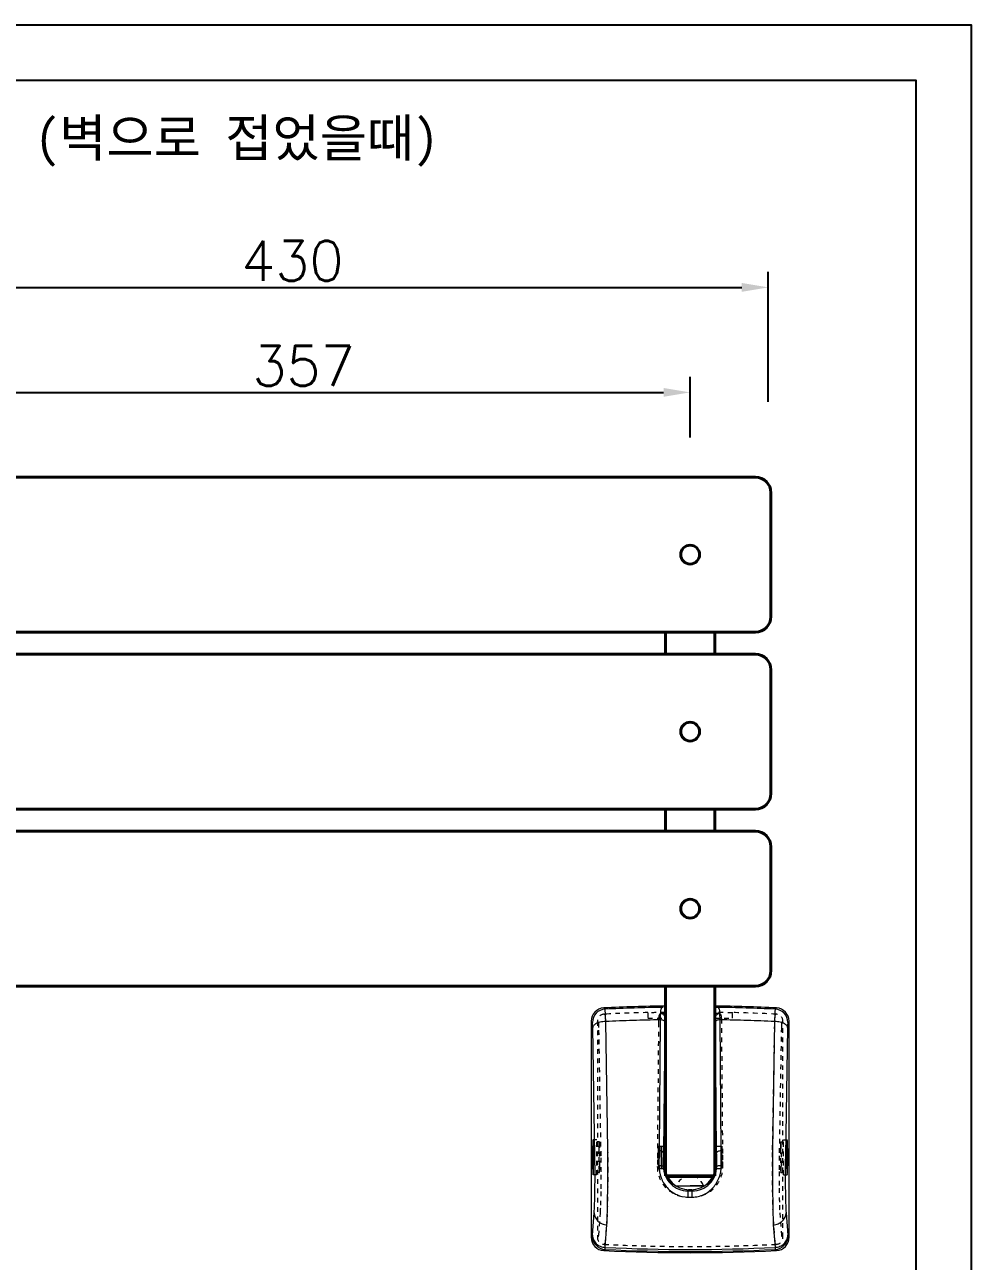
# Model space of a CAD drawing. Header units: millimetres. Extents: x 8950 to 10299, y -896 to 200.
# Drawn here: x 9292 to 9719, y -527 to 32 of the extents above; entities that cross this region are included whole.
import ezdxf

# ---------------------------------------------------------------- set-up
doc = ezdxf.new("R2010")
doc.units = ezdxf.units.MM
doc.header["$LTSCALE"] = 0.7
doc.linetypes.add('DASHED', pattern=[6, 3, -3])
doc.layers.add('Layer0000', color=7, linetype='Continuous', lineweight=20)
doc.styles.get("Standard").update_dxf_attribs({"font": 'txt.shx', "bigfont": 'whgtxt.shx'})
doc.dimstyles.new('ISO-25', dxfattribs={"dimtxt": 20, "dimasz": 12, "dimexe": 10, "dimexo": 10, "dimgap": 12, "dimtad": 2, "dimtxsty": 'Standard', "dimcen": 2.5, "dimadec": 0, "dimazin": 0, "dimtfac": 1, "dimtmove": 0, "dimatfit": 3, "dimfxl": 1, "dimarcsym": 0})

# ---------------------------------------------------------------- blocks, each defined once
blk = doc.blocks.new('*D3')
at = {"color": 0, "lineweight": -2, "transparency": 16777216}
for p, q in [((9235.47, -154.56), (9235.47, -127.24)), ((9592.47, -154.56), (9592.47, -127.24)), ((9247.47, -134.24), (9580.47, -134.24))]:
    blk.add_line(p, q, dxfattribs=at)
at = {"color": 0, "transparency": 16777216}
for points in [[(9247.47, -132.24), (9247.47, -136.24), (9235.47, -134.24)], [(9580.47, -132.24), (9580.47, -136.24), (9592.47, -134.24)]]:
    blk.add_solid(points, dxfattribs=at)
at = {"layer": 'Defpoints', "color": 0, "transparency": 16777216}
for p in [(9592.47, -134.24), (9235.47, -172.56), (9592.47, -172.56)]:
    blk.add_point(p, dxfattribs=at)
at = {"color": 7, "transparency": 16777216, "insert": (9417.85, -122.24), "char_height": 18, "attachment_point": 5}
blk.add_mtext('357', dxfattribs=at)
blk = doc.blocks.new('*D10')
at = {"color": 0, "lineweight": -2, "transparency": 16777216}
for p, q in [((9197.78, -138.55), (9197.78, -79.78)), ((9627.78, -138.55), (9627.78, -79.78)), ((9209.78, -86.78), (9615.78, -86.78))]:
    blk.add_line(p, q, dxfattribs=at)
at = {"color": 0, "transparency": 16777216}
for points in [[(9209.78, -84.78), (9209.78, -88.78), (9197.78, -86.78)], [(9615.78, -84.78), (9615.78, -88.78), (9627.78, -86.78)]]:
    blk.add_solid(points, dxfattribs=at)
at = {"layer": 'Defpoints', "color": 0, "transparency": 16777216}
for p in [(9627.78, -86.78), (9197.78, -156.55), (9627.78, -156.55)]:
    blk.add_point(p, dxfattribs=at)
at = {"color": 7, "transparency": 16777216, "insert": (9412.78, -74.78), "char_height": 18, "attachment_point": 5}
blk.add_mtext('430', dxfattribs=at)

msp = doc.modelspace()

# ---------------------------------------------------------------- linework, layer by layer
at = {"lineweight": 40}
for p, q in [((9205.967, -172.562), (9413.967, -172.562)), ((9413.967, -172.562), (9621.967, -172.562)), ((9628.967, -179.562), (9628.967, -235.562)), ((9413.967, -242.562), (9205.967, -242.562)), ((9621.967, -242.562), (9413.967, -242.562)), ((9581.317, -252.562), (9581.317, -242.562)), ((9581.327, -242.562), (9581.327, -252.562)), ((9581.327, -242.562), (9581.327, -252.562)), ((9603.607, -242.562), (9603.607, -252.562)), ((9603.607, -242.562), (9603.607, -252.562)), ((9603.617, -242.562), (9603.617, -252.562)), ((9413.967, -252.562), (9205.967, -252.562)), ((9621.967, -252.562), (9413.967, -252.562)), ((9628.967, -315.562), (9628.967, -259.562)), ((9413.967, -322.562), (9205.967, -322.562)), ((9621.967, -322.562), (9413.967, -322.562)), ((9581.317, -332.562), (9581.317, -322.562)), ((9581.327, -322.562), (9581.327, -332.562)), ((9581.327, -322.562), (9581.327, -332.562)), ((9603.607, -322.562), (9603.607, -332.562)), ((9603.607, -322.562), (9603.607, -332.562)), ((9603.617, -322.562), (9603.617, -332.562)), ((9413.967, -332.562), (9205.967, -332.562)), ((9621.967, -332.562), (9413.967, -332.562)), ((9628.967, -395.562), (9628.967, -339.562)), ((9413.967, -402.562), (9205.967, -402.562)), ((9621.967, -402.562), (9413.967, -402.562)), ((9581.317, -488.312), (9581.317, -402.562)), ((9603.617, -402.562), (9603.617, -488.312)), ((9603.617, -488.312), (9581.317, -488.312))]:
    msp.add_line(p, q, dxfattribs=at)
at = {"color": 6}
msp.add_line((9579.613, -484.937), (9579.542, -474.887), dxfattribs=at)
at = {"color": 3}
msp.add_lwpolyline([(8949.656, 31.914), (9719.458, 31.914), (9719.458, -896.292), (8949.656, -896.292)], close=True, dxfattribs=at)
at = {"color": 6}
msp.add_lwpolyline([(8974.656, 6.914), (9694.458, 6.914), (9694.458, -871.292), (8974.656, -871.292)], close=True, dxfattribs=at)
at = {"lineweight": 40}
for centre in [(9592.467, -207.562), (9592.467, -207.562), (9592.467, -287.562), (9592.467, -287.562), (9592.467, -367.562), (9592.467, -367.562)]:
    msp.add_circle(centre, 4.25, dxfattribs=at)
for centre, start, end in [((9621.967, -179.562), 0, 90), ((9621.967, -235.562), 270, 0), ((9621.967, -259.562), 0, 90), ((9621.967, -315.562), 270, 0), ((9621.967, -339.562), 0, 90), ((9621.967, -395.562), 270, 0)]:
    msp.add_arc(centre, 7, start, end, dxfattribs=at)
at = {"layer": 'Layer0000', "color": 251, "linetype": 'Continuous', "lineweight": 5, "true_color": 0x606060}
for p, q in [((9554.063, -412.971), (9553.478, -412.418)), ((9631.455, -412.418), (9630.871, -412.971)), ((9548.325, -418.99), (9547.744, -418.437)), ((9555.332, -476.565), (9554.345, -418.576)), ((9578.969, -417.78), (9578.459, -477.018)), ((9578.987, -415.009), (9578.969, -417.78)), ((9580.993, -418.666), (9580.486, -477.904)), ((9581.021, -416.448), (9581.021, -477.025)), ((9603.912, -416.455), (9603.912, -477.025)), ((9603.94, -418.666), (9603.912, -416.455)), ((9604.448, -477.904), (9603.94, -418.666)), ((9605.965, -417.78), (9605.946, -415.017)), ((9606.475, -477.018), (9605.965, -417.78)), ((9630.589, -418.577), (9629.601, -476.567)), ((9637.189, -418.437), (9636.609, -418.99)), ((9549.44, -479.221), (9548.446, -421.231)), ((9636.488, -421.233), (9635.494, -479.222)), ((9580.891, -483.651), (9580.45, -484.092)), ((9581.02, -482.892), (9581.013, -483.398)), ((9603.914, -482.892), (9603.921, -483.398)), ((9604.043, -483.651), (9604.483, -484.092)), ((9586.071, -492.777), (9592.467, -492.777)), ((9591.525, -497.91), (9591.527, -495.121)), ((9592.057, -494.591), (9591.527, -495.121)), ((9591.527, -495.121), (9593.406, -495.121)), ((9592.876, -494.591), (9592.057, -494.591)), ((9592.467, -492.777), (9598.863, -492.777)), ((9592.876, -494.591), (9593.406, -495.121)), ((9593.426, -497.912), (9593.406, -495.122)), ((9591.525, -497.91), (9593.426, -497.912)), ((9548.343, -515.179), (9549.12, -504.958)), ((9635.813, -504.958), (9636.591, -515.179)), ((9554.107, -520.651), (9554.886, -510.43)), ((9630.048, -510.43), (9630.827, -520.651)), ((9547.744, -516.062), (9548.289, -515.543)), ((9636.645, -515.543), (9637.189, -516.062)), ((9553.478, -522.081), (9554.027, -521.562)), ((9630.907, -521.562), (9631.455, -522.081))]:
    msp.add_line(p, q, dxfattribs=at)
at = {"layer": 'Layer0000', "color": 7, "linetype": 'Continuous', "lineweight": 20}
for p, q in [((9547.744, -418.437), (9547.744, -516.062)), ((9637.189, -516.062), (9637.189, -418.437)), ((9581.008, -483.843), (9581.013, -483.398)), ((9581.013, -483.398), (9581.02, -482.892)), ((9581.02, -482.892), (9581.026, -482.533)), ((9603.908, -482.533), (9603.914, -482.892)), ((9603.914, -482.892), (9603.921, -483.398)), ((9603.921, -483.398), (9603.925, -483.843)), ((9581.567, -488.92), (9581.567, -488.312)), ((9581.567, -488.312), (9592.467, -488.312)), ((9581.567, -488.92), (9592.467, -488.92)), ((9592.467, -488.312), (9603.367, -488.312)), ((9592.467, -488.92), (9603.367, -488.92)), ((9603.367, -488.92), (9603.367, -488.312)), ((9586.212, -492.812), (9592.467, -492.812)), ((9598.722, -492.812), (9592.467, -492.812))]:
    msp.add_line(p, q, dxfattribs=at)
at = {"layer": 'Layer0000', "color": 3, "linetype": 'DASHED', "lineweight": 5, "true_color": 0x00ff00}
for p, q in [((9550.56, -418.44), (9550.56, -516.059)), ((9551.137, -418.99), (9550.56, -418.44)), ((9554.197, -415.78), (9553.618, -415.23)), ((9573.372, -414.614), (9573.372, -414.515)), ((9573.372, -414.614), (9573.372, -416.999)), ((9573.372, -416.999), (9581.317, -416.999)), ((9578.192, -419.033), (9577.685, -478.251)), ((9578.208, -417.644), (9578.192, -419.033)), ((9603.617, -416.999), (9611.562, -416.999)), ((9606.742, -419.033), (9606.726, -417.644)), ((9607.249, -478.251), (9606.742, -419.033)), ((9611.562, -414.515), (9611.562, -414.614)), ((9611.562, -416.999), (9611.562, -414.614)), ((9631.316, -415.23), (9630.736, -415.78)), ((9634.374, -418.44), (9633.797, -418.99)), ((9634.374, -516.059), (9634.374, -418.44)), ((9552.252, -479.221), (9551.258, -421.231)), ((9630.529, -419.816), (9629.539, -477.806)), ((9633.676, -421.233), (9632.681, -479.222)), ((9550.247, -471.973), (9548.653, -471.973)), ((9550.247, -487.852), (9550.247, -471.973)), ((9551.469, -472.978), (9550.247, -472.978)), ((9578.135, -474.887), (9580.949, -474.887)), ((9603.984, -474.887), (9606.799, -474.887)), ((9633.464, -472.978), (9634.687, -472.978)), ((9634.687, -471.973), (9636.28, -471.973)), ((9634.687, -487.852), (9634.687, -471.973)), ((9578.197, -483.449), (9578.192, -483.804)), ((9578.207, -482.77), (9578.197, -483.449)), ((9578.197, -484.937), (9581.029, -484.937)), ((9578.21, -482.533), (9578.207, -482.77)), ((9603.902, -484.937), (9606.737, -484.937)), ((9606.727, -482.77), (9606.724, -482.533)), ((9606.736, -483.449), (9606.727, -482.77)), ((9606.741, -483.804), (9606.736, -483.449)), ((9550.247, -487.852), (9548.653, -487.852)), ((9551.469, -486.847), (9550.247, -486.847)), ((9633.465, -486.847), (9634.687, -486.847)), ((9634.687, -487.852), (9636.28, -487.852)), ((9551.155, -515.179), (9551.933, -504.958)), ((9554.229, -518.097), (9555.008, -507.876)), ((9629.926, -507.876), (9630.704, -518.097)), ((9633.001, -504.958), (9633.779, -515.179)), ((9550.56, -516.059), (9551.101, -515.543)), ((9553.618, -519.269), (9554.161, -518.753)), ((9630.772, -518.753), (9631.315, -519.269)), ((9633.833, -515.543), (9634.374, -516.059))]:
    msp.add_line(p, q, dxfattribs=at)
at = {"layer": 'Layer0000', "color": 7, "linetype": 'Continuous', "lineweight": 20}
for centre, radius, start, end in [((9553.761, -418.427), 6.016, 92.68812, 180.09295), ((9592.467, -1215.471), 803.999, 90.794611, 92.779539), ((9592.467, -1215.471), 803.999, 87.220458, 89.205385), ((9631.173, -418.427), 6.016, 359.90688, 87.31218), ((9610.023, -476.66), 61.615, 176.71543, 178.8755), ((9570.769, -474.407), 22.296, 174.73776, 176.71543), ((9551.23, -472.608), 2.675, 169.02563, 174.73776), ((9549.253, -472.224), 0.661, 158.64691, 169.02563), ((9548.653, -471.99), 0.017, 90, 158.64691), ((9548.653, -471.991), 0.0183, 19.4144, 90), ((9547.835, -472.28), 0.886, 9.89783, 19.4144), ((9545.033, -472.769), 3.731, 4.52573, 9.89783), ((9515.775, -475.084), 33.08, 2.72225, 4.52573), ((9463.768, -477.557), 85.145, 0.85765, 2.72225), ((9586.527, -475.455), 5.61, 174.18554, 177.21423), ((9580.949, -474.899), 0.0112, 4.10946, 90), ((9566.486, -475.938), 14.512, 1.93604, 4.10946), ((9617.607, -475.898), 13.67, 175.80187, 178.01688), ((9603.984, -474.898), 0.011, 90, 175.80187), ((9603.984, -474.901), 0.0132, 3.47598, 90), ((9581.03, -476.295), 23.01, 1.59602, 3.47598), ((9842.428, -479.827), 206.425, 178.55545, 179.7438), ((9675.497, -475.617), 39.441, 175.8366, 178.55545), ((9648.462, -473.649), 12.334, 173.26098, 175.8366), ((9637.337, -472.335), 1.132, 164.75107, 173.26098), ((9636.499, -472.106), 0.263, 151.3015, 164.75107), ((9636.28, -471.987), 0.0139, 90, 151.3015), ((9636.28, -471.991), 0.0177, 20.16936, 90), ((9635.557, -472.256), 0.788, 10.31497, 20.16936), ((9633.459, -472.638), 2.921, 5.42782, 10.31497), ((9617.044, -474.198), 19.41, 3.53234, 5.42782), ((9581.215, -476.41), 55.307, 1.16674, 3.53234), ((9775.713, -479.912), 227.337, 178.8755, 180), ((9775.709, -479.912), 227.333, 180, 181.16674), ((9310.345, -479.854), 238.586, 359.7438, 0.85765), ((9846.867, -480.17), 266.008, 179.36311, 180.13685), ((9716.017, -478.715), 135.15, 178.74835, 179.36311), ((9602.597, -476.237), 21.703, 177.21423, 178.74835), ((9539.923, -476.836), 41.09, 1.14557, 1.93604), ((9450.422, -478.625), 130.609, 0.70221, 1.14557), ((9678.07, -475.585), 97.059, 180.8502, 181.70268), ((8019.988, -450.753), 1561.361, 358.833706, 358.922563), ((9532.479, -479.912), 48.596, 360, 1.70268), ((9570.455, -479.912), 10.62, 358.92256, 360), ((9633.269, -479.912), 29.41, 178.97739, 180), ((9614.479, -479.912), 10.62, 180, 181.07743), ((11164.945, -450.753), 1561.361, 181.077433, 181.16629), ((10199.931, -490.027), 596.163, 178.750265, 178.977393), ((9733.939, -478.618), 130.037, 178.84311, 179.29779), ((9643.302, -476.788), 39.381, 178.01688, 178.84311), ((9540.509, -477.424), 63.547, 0.88148, 1.59602), ((9418.563, -479.3), 185.507, 0.46328, 0.88148), ((9315.385, -480.134), 288.688, 359.79453, 0.46328), ((9874.589, -479.971), 238.586, 179.7438, 180.85765), ((9409.224, -479.912), 227.333, 360, 1.16674), ((9409.22, -479.912), 227.337, 358.8755, 360), ((9603.718, -483.415), 55.307, 181.16674, 183.53234), ((9509.436, -484.207), 39.441, 355.8366, 358.55545), ((9342.506, -479.998), 206.425, 358.55545, 359.7438), ((9747.82, -480.407), 166.961, 180.13685, 181.11349), ((9594.244, -483.266), 13.356, 181.65409, 184.07254), ((9587.452, -483.749), 6.547, 184.07254, 187.52701), ((9585.22, -484.044), 4.297, 187.52701, 191.83686), ((9595.811, -483.768), 14.803, 180.29314, 181.64501), ((9607.075, -483.444), 26.071, 181.64501, 182.66366), ((9581.03, -484.922), 0.0153, 191.83686, 269.99961), ((9575.694, -484.904), 5.34, 359.64203, 2.66366), ((9572.983, -483.246), 30.95, 357.38639, 358.30019), ((9608.248, -484.856), 4.347, 177.38639, 181.07911), ((9603.906, -484.924), 0.0135, 269.99191, 348.65239), ((9599.196, -483.979), 4.818, 348.65239, 352.50153), ((9590.864, -483.777), 13.062, 358.30019, 359.70685), ((9597.812, -483.796), 6.214, 352.50153, 355.97333), ((9589.171, -483.188), 14.876, 355.97333, 358.21696), ((9447.488, -480.608), 156.584, 358.88651, 359.79453), ((9721.165, -482.268), 85.145, 180.85765, 182.72225), ((9574.91, -483.165), 61.615, 356.71543, 358.8755), ((9567.89, -485.627), 19.41, 183.53234, 185.42782), ((9551.475, -487.187), 2.921, 185.42782, 190.31497), ((9549.376, -487.569), 0.788, 190.31497, 200.16936), ((9548.653, -487.834), 0.0177, 200.16936, 270), ((9548.653, -487.838), 0.0139, 270, 331.3015), ((9548.435, -487.718), 0.263, 331.3015, 344.75107), ((9547.597, -487.49), 1.132, 344.75107, 353.26098), ((9536.472, -486.175), 12.334, 353.26098, 355.8366), ((9592.467, -480.752), 13.621, 216.84618, 241.99334), ((9592.467, -480.752), 13.621, 298.00666, 323.15382), ((9669.159, -484.74), 33.08, 182.72225, 184.52573), ((9639.901, -487.056), 3.731, 184.52573, 189.89783), ((9637.099, -487.545), 0.886, 189.89783, 199.4144), ((9636.28, -487.834), 0.0183, 199.4144, 270), ((9636.28, -487.835), 0.017, 270, 338.64691), ((9635.68, -487.6), 0.661, 338.64691, 349.02563), ((9633.704, -487.217), 2.675, 349.02563, 354.73776), ((9614.165, -485.418), 22.296, 354.73776, 356.71543), ((9586.212, -492.512), 0.3, 241.99334, 270), ((9598.722, -492.512), 0.3, 270, 298.00666), ((9553.761, -516.072), 6.016, 179.90712, 267.312), ((9631.173, -516.072), 6.016, 272.68784, 0.09308), ((9592.467, 280.972), 803.999, 267.220459, 272.779538)]:
    msp.add_arc(centre, radius, start, end, dxfattribs=at)
at = {"layer": 'Layer0000', "color": 251, "linetype": 'Continuous', "lineweight": 5, "true_color": 0x606060}
for centre, radius, start, end in [((9554.36, -418.999), 6.035, 92.82166, 179.91899), ((9592.474, -1215.373), 803.32, 91.80718, 92.74064), ((9553.787, -413.092), 0.301, 4.2018, 23.7523), ((9488.872, -417.861), 65.391, 2.8813, 4.2018), ((9592.467, -1215.158), 803.106, 90.873595, 91.80718), ((9581.835, -413.971), 2.767, 158.10744, 172.29154), ((9580.926, -413.606), 1.788, 145.70886, 158.10744), ((9580.335, -413.202), 1.072, 129.6759, 145.70886), ((9580.269, -413.123), 0.969, 112.06734, 129.6759), ((9580.348, -413.317), 1.178, 96.10966, 112.06734), ((9604.712, -413.874), 1.728, 90.06539, 129.32933), ((9592.464, -1215.322), 803.27, 88.19284, 89.126502), ((9604.59, -413.305), 1.166, 67.95934, 84.09255), ((9604.663, -413.125), 0.972, 50.27731, 67.95934), ((9604.598, -413.203), 1.073, 34.23644, 50.27731), ((9604.005, -413.607), 1.791, 21.83538, 34.23644), ((9603.033, -413.997), 2.838, 7.66042, 21.83538), ((9592.481, -1214.796), 802.744, 87.258873, 88.19284), ((9696.231, -417.868), 65.561, 175.80374, 177.12126), ((9631.147, -413.092), 0.302, 156.29112, 175.80374), ((9630.574, -418.999), 6.035, 0.081, 87.17782), ((9548.274, -419.043), 0.0729, 6.36402, 46.347), ((9537.947, -420.195), 10.464, 3.09351, 6.36402), ((9553.993, -428.368), 9.733, 103.33179, 109.78779), ((9554.392, -430.052), 11.463, 97.06596, 103.33179), ((9554.66, -432.216), 13.644, 91.32306, 97.06596), ((9394.615, -422.605), 159.768, 2.35424, 2.8813), ((9078.661, -435.595), 475.989, 2.04889, 2.35424), ((9592.471, -1215.307), 797.641, 91.854773, 92.739677), ((9592.467, -1215.172), 797.507, 90.969794, 91.854773), ((9578.952, -422.342), 4.562, 78.26786, 89.79278), ((9590.831, -415.188), 11.845, 172.29154, 179.13324), ((9578.983, -417.822), 2.812, 72.8431, 89.92115), ((9579.191, -417.149), 2.108, 53.09309, 72.8431), ((9579.385, -420.259), 2.434, 62.46766, 78.26786), ((9579.502, -416.735), 1.59, 29.81284, 53.09309), ((9579.919, -419.234), 1.279, 40.507, 62.46766), ((9579.964, -416.47), 1.058, 1.16451, 29.81284), ((9580.566, -418.681), 0.427, 2.03545, 40.507), ((9880.267, -421.231), 299.284, 179.27775, 179.50884), ((9790.766, -420.103), 209.777, 179.00172, 179.27775), ((9590.006, -416.615), 8.986, 171.85828, 178.93883), ((9583.302, -415.656), 2.214, 157.56645, 171.85828), ((9582.597, -415.365), 1.451, 151.8931, 157.56645), ((9602.338, -415.364), 1.45, 22.40322, 28.10562), ((9601.586, -415.674), 2.263, 8.10409, 22.40322), ((9595.227, -416.579), 8.686, 0.81943, 8.10409), ((9604.966, -416.473), 1.054, 150.23969, 179.02406), ((9604.368, -418.681), 0.428, 139.49303, 177.96471), ((9605.015, -419.234), 1.279, 117.53127, 139.49303), ((9605.427, -416.737), 1.585, 126.85244, 150.23969), ((9605.549, -420.258), 2.434, 101.73085, 117.53127), ((9605.739, -417.152), 2.104, 107.08422, 126.85244), ((9605.981, -422.341), 4.561, 90.20549, 101.73085), ((9605.947, -417.829), 2.812, 90.00553, 107.08422), ((9594.576, -415.134), 11.371, 0.59214, 7.66042), ((9592.465, -1215.309), 797.643, 88.145222, 89.030202), ((9592.478, -1214.906), 797.24, 87.260019, 88.145222), ((10168.448, -438.089), 538.213, 177.64415, 177.92247), ((9630.274, -432.216), 13.642, 82.93504, 88.67898), ((9783.037, -422.233), 152.476, 177.12126, 177.64415), ((9630.542, -430.052), 11.461, 76.66792, 82.93504), ((9630.941, -428.368), 9.731, 70.21133, 76.66792), ((9646.998, -420.196), 10.476, 173.6385, 176.90804), ((9636.659, -419.043), 0.0729, 133.65298, 173.6385), ((9522.093, -421.052), 26.342, 1.7786, 3.09351), ((9476.804, -422.458), 71.652, 0.98134, 1.7786), ((9549.659, -421.317), 1.216, 157.5283, 175.93655), ((9550.178, -421.532), 1.778, 142.32286, 157.5283), ((9550.69, -421.927), 2.425, 128.08698, 142.32286), ((9552.075, -423.694), 4.67, 117.84105, 128.08698), ((9552.817, -425.099), 6.259, 109.78779, 117.84105), ((9632.117, -425.1), 6.258, 62.1574, 70.21133), ((9632.859, -423.695), 4.669, 51.91076, 62.1574), ((9634.244, -421.929), 2.425, 37.67466, 51.91076), ((9634.756, -421.533), 1.778, 22.46954, 37.67466), ((9635.274, -421.319), 1.217, 4.06293, 22.46954), ((9708.204, -422.46), 71.726, 178.22261, 179.01963), ((9662.866, -421.053), 26.367, 176.90804, 178.22261), ((9071.55, -487.414), 477.96, 0.1156, 0.98218), ((8258.158, -478.501), 1297.176, 359.661126, 0.085444), ((7636.655, -470.218), 1941.806, 359.600379, 359.699871), ((10399.542, -484.691), 821.119, 179.46459, 179.699871), ((9578.444, -481.582), 4.563, 78.29256, 89.8155), ((9578.876, -479.5), 2.438, 62.50417, 78.29256), ((9579.41, -478.474), 1.281, 40.54037, 62.50417), ((9580.058, -477.919), 0.428, 2.03556, 40.54037), ((10578.365, -486.456), 997.916, 179.509002, 179.673285), ((9604.875, -477.919), 0.428, 139.45962, 177.96443), ((8579.515, -486.687), 1024.971, 0.326065, 0.490987), ((9605.524, -478.474), 1.281, 117.49583, 139.45962), ((9606.058, -479.5), 2.438, 101.70744, 117.49583), ((9606.489, -481.582), 4.563, 90.1845, 101.70744), ((8480.7, -487.538), 1125.824, 0.372139, 0.535357), ((8251.639, -489.025), 1354.89, 0.223357, 0.372139), ((10925.966, -478.518), 1296.366, 179.913776, 180.33847), ((10113.391, -487.415), 477.967, 179.01784, 179.88441), ((9593.917, -483.733), 15.503, 180.10779, 200.44834), ((9578.5, -495.46), 11.698, 85.77022, 90.4199), ((9578.992, -488.802), 5.022, 78.67125, 85.77022), ((9579.607, -485.731), 1.891, 65.52784, 78.67125), ((9580.349, -484.103), 0.101, 6.24683, 65.52784), ((9591.463, -484.091), 11.02, 180.00141, 270.33384), ((10928.962, -488.455), 1348.519, 179.673285, 179.814607), ((9592.062, -483.534), 11.058, 181.60446, 269.97835), ((9592.872, -483.534), 11.058, 270.02165, 358.39554), ((9593.471, -484.091), 11.02, 269.66581, 359.99887), ((8370.554, -487.877), 1233.935, 0.175756, 0.326065), ((9604.573, -484.1), 0.0905, 119.71627, 174.32937), ((9605.114, -485.048), 1.181, 105.12575, 119.71627), ((9605.767, -487.462), 3.682, 95.4666, 105.12575), ((9606.528, -495.415), 11.671, 90.04577, 95.4666), ((9591.298, -483.804), 15.22, 339.62854, 0.22898), ((9024.783, -487.509), 524.727, 359.28854, 0.1156), ((8186.726, -478.078), 1368.608, 359.248031, 359.661126), ((9592.489, -484.265), 13.979, 200.44834, 221.88116), ((9592.377, -484.205), 14.069, 318.19213, 339.62854), ((10995.96, -478.104), 1366.361, 180.33847, 180.752142), ((10160.149, -487.509), 524.726, 179.88441, 180.71148), ((9161.846, -489.211), 387.654, 358.16902, 359.28854), ((8548.602, -482.828), 1006.702, 358.681938, 359.248031), ((9591.945, -484.753), 13.248, 221.88116, 245.4542), ((9591.527, -485.669), 12.241, 245.4542, 269.99283), ((9589.525, -494.38), 2.541, 355.23857, 359.9181), ((9595.408, -494.38), 2.541, 180.0819, 184.76143), ((9593.393, -485.51), 12.396, 282.63087, 294.98067), ((9593.22, -485.14), 12.804, 294.98067, 306.7364), ((9592.815, -484.597), 13.481, 306.7364, 318.19213), ((10634.793, -482.846), 1005.163, 180.752142, 181.319008), ((10023.083, -489.211), 387.649, 180.71148, 181.83101), ((9472.783, -499.151), 76.558, 355.64968, 358.16902), ((9593.336, -485.255), 12.657, 270.40987, 282.63087), ((9712.145, -499.151), 76.553, 181.83101, 184.35045), ((9554.155, -504.877), 5.035, 180.91725, 204.50782), ((9554.714, -504.622), 5.65, 204.50782, 226.76005), ((9353.822, -501.355), 201.269, 357.41587, 358.68194), ((9831.01, -501.353), 201.167, 181.31901, 182.58615), ((9630.219, -504.622), 5.65, 313.24013, 335.49232), ((9630.779, -504.877), 5.035, 335.49232, 359.08278), ((9555.031, -504.285), 6.113, 226.76005, 247.29429), ((9555.235, -503.799), 6.64, 247.29429, 266.98813), ((9629.699, -503.799), 6.64, 273.01144, 292.7056), ((9629.902, -504.285), 6.113, 292.7056, 313.24013), ((9548.25, -515.502), 0.0559, 313.64108, 351.58389), ((9554.324, -515.534), 6.035, 180.081, 267.17508), ((9543.657, -514.823), 4.699, 351.58389, 355.64885), ((9553.377, -515.098), 5.035, 180.91723, 204.5077), ((9553.937, -514.843), 5.65, 204.5077, 226.75989), ((9554.254, -514.506), 6.113, 226.75989, 247.28893), ((9630.61, -515.534), 6.035, 272.82424, 359.91899), ((9630.68, -514.506), 6.113, 292.71111, 313.24017), ((9630.997, -514.843), 5.65, 313.24017, 335.49234), ((9631.557, -515.098), 5.035, 335.49234, 359.08278), ((9641.276, -514.823), 4.698, 184.35073, 188.41606), ((9636.683, -515.502), 0.0559, 188.41606, 226.35854), ((9554.457, -514.02), 6.64, 247.28893, 266.97781), ((9553.817, -521.47), 0.229, 336.22134, 354.96195), ((9592.467, 280.68), 803.162, 267.256725, 272.743275), ((9524.975, -518.927), 29.183, 354.96195, 356.61399), ((9592.467, 280.712), 802.28, 267.259454, 272.740557), ((9630.477, -514.02), 6.64, 273.02219, 292.71111), ((9660.036, -518.923), 29.261, 183.38552, 185.03339), ((9631.116, -521.47), 0.229, 185.03339, 203.74803)]:
    msp.add_arc(centre, radius, start, end, dxfattribs=at)
at = {"layer": 'Layer0000', "color": 3, "linetype": 'DASHED', "lineweight": 5, "true_color": 0x00ff00}
for centre, radius, start, end in [((9553.787, -418.456), 3.232, 92.99789, 179.71849), ((9551.079, -419.047), 0.0806, 6.37577, 44.25688), ((9540.848, -420.19), 10.375, 3.09727, 6.37577), ((9592.467, -1215.469), 801.181, 91.365689, 92.779312), ((9554.067, -415.862), 0.154, 4.75036, 32.06127), ((9519.873, -418.703), 34.466, 2.94044, 4.75036), ((9468.684, -421.333), 85.722, 2.20813, 2.94044), ((9326.782, -426.804), 227.73, 1.75884, 2.20813), ((9592.467, -1215.405), 801.019, 90.797567, 91.365966), ((9588.605, -417.792), 10.398, 171.09998, 179.18273), ((9580.353, -416.5), 2.045, 152.81394, 171.09998), ((9579.702, -416.166), 1.314, 137.11115, 152.81394), ((9579.4, -415.885), 0.901, 118.12355, 137.11115), ((9579.339, -415.771), 0.772, 102.12661, 118.12355), ((9579.89, -418.335), 3.394, 94.51639, 102.12661), ((9584.063, -465.829), 51.073, 93.08184, 94.98762), ((9592.467, -1215.405), 801.019, 88.63403, 89.202428), ((9601.487, -457.586), 42.808, 84.57369, 86.91353), ((9605.433, -416.154), 1.189, 68.58411, 85.09348), ((9605.546, -415.868), 0.881, 49.38216, 68.58411), ((9605.465, -415.962), 1.005, 33.54861, 49.38216), ((9604.887, -416.345), 1.699, 21.38716, 33.54861), ((9603.949, -416.712), 2.706, 7.65895, 21.38716), ((9595.873, -417.799), 10.854, 0.81727, 7.65895), ((9592.467, -1215.468), 801.18, 87.220676, 88.634308), ((9864.362, -427.066), 233.945, 177.7772, 178.2239), ((9714.673, -421.256), 84.143, 177.03235, 177.7772), ((9663.729, -418.615), 33.131, 175.20808, 177.03235), ((9630.865, -415.86), 0.151, 147.96639, 175.20808), ((9631.147, -418.456), 3.232, 0.28149, 87.00008), ((9644.187, -420.196), 10.477, 173.63861, 176.90816), ((9633.847, -419.043), 0.0728, 133.61937, 173.63861), ((9525.178, -421.038), 26.069, 1.77671, 3.09727), ((9478.808, -422.476), 72.461, 0.98465, 1.77671), ((9705.304, -422.457), 71.638, 178.22263, 179.02033), ((9660.071, -421.054), 26.384, 176.90816, 178.22263), ((9613.275, -477.374), 62.024, 177.02864, 178.93473), ((9576.303, -475.455), 25.003, 175.35737, 177.02864), ((9555.27, -473.747), 3.901, 171.12525, 175.35737), ((9552.458, -473.308), 1.054, 162.45586, 171.12525), ((9551.469, -472.995), 0.0172, 90, 162.45586), ((9551.469, -472.991), 0.0127, 26.61881, 90), ((9551.22, -473.115), 0.291, 14.00227, 26.61881), ((9550.253, -473.357), 1.288, 6.0566, 14.00227), ((9537.171, -474.745), 14.443, 3.68558, 6.0566), ((9507.732, -476.641), 43.944, 1.25991, 3.68558), ((9601.115, -476.296), 23.035, 176.52541, 178.40474), ((9578.135, -474.901), 0.0132, 90, 176.52541), ((9578.135, -474.899), 0.0112, 4.14281, 90), ((9563.996, -475.923), 14.188, 1.95376, 4.14281), ((9622.072, -475.975), 15.322, 175.96979, 178.10614), ((9606.799, -474.899), 0.0115, 90, 175.96979), ((9601.221, -475.455), 5.61, 2.78577, 5.81445), ((9693.345, -477.334), 60.1, 176.90056, 178.97377), ((9656.022, -475.313), 22.722, 175.15535, 176.90056), ((9636.77, -473.682), 3.401, 170.64335, 175.15535), ((9634.31, -473.276), 0.907, 161.57193, 170.64335), ((9633.465, -472.995), 0.0166, 90.00323, 161.57193), ((9633.465, -472.991), 0.0128, 26.33677, 90.00323), ((9633.206, -473.119), 0.301, 13.83544, 26.33677), ((9632.191, -473.369), 1.347, 5.91916, 13.83544), ((9618.193, -474.82), 15.42, 3.58142, 5.91916), ((9586.37, -476.812), 47.305, 1.17467, 3.58142), ((9749.791, -479.912), 198.565, 178.93473, 180), ((9749.783, -479.912), 198.556, 180, 181.17466), ((9359.464, -479.902), 192.248, 0.10026, 1.25991), ((9348.172, -479.922), 203.539, 358.97374, 0.10026), ((9073.664, -487.433), 478.658, 0.10959, 0.98297), ((8748.806, -484.043), 806.613, 359.836245, 0.443095), ((10532.603, -486.504), 954.954, 179.504809, 179.670528), ((9866.875, -480.135), 288.829, 179.53737, 180.20622), ((9763.717, -479.302), 185.668, 179.11918, 179.53737), ((9641.678, -477.426), 63.614, 178.40474, 179.11918), ((9537.277, -476.834), 40.922, 1.13008, 1.95376), ((9443.085, -478.692), 135.132, 0.6768, 1.13008), ((9694.433, -475.723), 116.233, 180.6768, 181.37105), ((7640.493, -451.095), 1937.973, 359.070485, 359.14201), ((9519.393, -479.912), 58.857, 360, 1.37105), ((9564.781, -479.912), 13.468, 359.14201, 360), ((9665.541, -479.912), 58.857, 178.62895, 180), ((9620.152, -479.912), 13.468, 180, 180.85799), ((11544.441, -451.095), 1937.973, 180.857985, 180.929511), ((9490.501, -475.723), 116.233, 358.62895, 359.32319), ((9742.599, -478.701), 135.883, 178.88433, 179.32319), ((9649.951, -476.897), 43.216, 178.10614, 178.88433), ((9585.146, -476.238), 21.708, 1.25125, 2.78577), ((9471.645, -478.717), 135.236, 0.63645, 1.25125), ((9340.729, -480.171), 266.16, 359.86252, 0.63645), ((8652.594, -486.501), 954.691, 0.329446, 0.495187), ((10437.96, -483.995), 808.445, 179.561357, 180.155133), ((10109.518, -487.403), 476.906, 179.01699, 179.8767), ((9836.763, -479.903), 203.54, 178.97377, 180.10028), ((9825.469, -479.923), 192.246, 180.10028, 181.25993), ((9435.151, -479.912), 198.556, 360, 1.17467), ((9435.142, -479.912), 198.565, 358.93473, 360), ((9598.565, -483.013), 47.306, 181.17466, 183.58137), ((9566.742, -485.005), 15.421, 183.58137, 185.91906), ((9528.912, -484.512), 22.721, 355.15525, 356.90051), ((9491.59, -482.491), 60.098, 356.90051, 358.97374), ((9591.472, -484.071), 13.83, 180.07024, 270.21813), ((10761.962, -487.823), 1184.317, 179.670528, 179.819337), ((9734.306, -480.612), 156.259, 180.20622, 181.11558), ((9591.073, -483.399), 12.999, 181.12352, 183.53564), ((9585.261, -483.758), 7.176, 183.53564, 186.78237), ((9582.407, -484.098), 4.301, 186.78237, 191.0903), ((9578.2, -484.922), 0.015, 191.0903, 270.01938), ((9599.981, -483.86), 21.788, 179.85267, 180.78473), ((9619.187, -483.597), 40.996, 180.78473, 181.46422), ((9571.085, -484.827), 7.119, 359.10889, 1.46422), ((9593.462, -484.071), 13.83, 269.85395, 359.92988), ((9565.747, -483.597), 40.996, 358.53578, 359.21526), ((9613.848, -484.827), 7.118, 178.53578, 180.89113), ((9606.733, -484.922), 0.015, 269.98536, 348.9072), ((9584.953, -483.86), 21.788, 359.21526, 0.14732), ((9602.53, -484.098), 4.299, 348.9072, 353.21658), ((9599.677, -483.759), 7.172, 353.21658, 356.46447), ((9593.857, -483.399), 13.003, 356.46447, 358.87648), ((9440.244, -480.41), 166.644, 358.88442, 359.86252), ((8422.646, -487.824), 1184.642, 0.180659, 0.329446), ((9677.201, -483.184), 43.942, 181.25993, 183.68565), ((9647.762, -485.08), 14.442, 183.68565, 186.05673), ((9608.631, -484.37), 25.003, 355.35738, 357.02864), ((9571.659, -482.451), 62.024, 357.02864, 358.93473), ((9552.743, -486.456), 1.347, 185.91906, 193.8351), ((9551.727, -486.706), 0.301, 193.8351, 206.33587), ((9551.469, -486.834), 0.0128, 206.33587, 270), ((9551.469, -486.83), 0.0166, 270, 341.57122), ((9550.624, -486.549), 0.907, 341.57122, 350.64305), ((9548.164, -486.143), 3.401, 350.64305, 355.15525), ((9029.554, -487.517), 522.769, 359.27387, 0.10959), ((8683.672, -483.857), 871.747, 359.252506, 359.836245), ((9592.467, -494.61), 6.297, 90, 161.46354), ((9592.467, -494.61), 6.297, 18.53646, 90), ((10517.3, -483.78), 887.785, 180.155133, 180.721756), ((10159.312, -487.511), 526.701, 179.8767, 180.69477), ((9634.681, -486.468), 1.288, 186.05673, 194.00271), ((9633.713, -486.71), 0.291, 194.00271, 206.61997), ((9633.465, -486.834), 0.0127, 206.61997, 270.00409), ((9633.465, -486.83), 0.0172, 270.00409, 342.45609), ((9632.476, -486.517), 1.054, 342.45609, 351.12527), ((9629.664, -486.078), 3.901, 351.12527, 355.35738), ((9168.67, -489.28), 383.642, 358.15608, 359.27387), ((8910.733, -486.82), 644.667, 358.471808, 359.252506), ((9586.212, -492.512), 0.3, 270, 341.46354), ((9598.722, -492.512), 0.3, 198.53646, 270), ((10279.127, -486.781), 649.593, 180.721756, 181.511879), ((10023.302, -489.16), 390.68, 180.69477, 181.81883), ((9475.845, -499.169), 76.307, 355.64957, 358.15608), ((9709.804, -499.115), 77.025, 181.81883, 184.35054), ((9430.247, -500.679), 124.968, 356.69858, 358.47181), ((9756.678, -500.57), 126.962, 181.51188, 183.29916), ((9553.787, -516.043), 3.232, 180.28161, 266.99978), ((9551.063, -515.502), 0.0559, 313.66278, 351.5839), ((9546.464, -514.822), 4.704, 351.5839, 355.64449), ((9592.467, 280.966), 801.178, 267.220659, 272.779322), ((9554.04, -518.683), 0.14, 330.12402, 354.08373), ((9539.186, -517.144), 15.074, 354.08373, 356.37404), ((9645.864, -517.135), 15.19, 183.6325, 185.91298), ((9630.884, -518.686), 0.13, 185.91298, 210.73089), ((9631.147, -516.043), 3.232, 272.99755, 359.71852), ((9638.469, -514.822), 4.704, 184.355, 188.41603), ((9633.871, -515.502), 0.0559, 188.41603, 226.33688)]:
    msp.add_arc(centre, radius, start, end, dxfattribs=at)

# ---------------------------------------------------------------- texts
at = {"insert": (9296.495, -10.758), "char_height": 17, "width": 383.14002, "attachment_point": 1}
msp.add_mtext('{\\fGulimChe|b0|i0|c129|p49;(벽으로 접었을때)}', dxfattribs=at)

# ---------------------------------------------------------------- dimensions: what is measured, and where the dimension line sits
at = {"color": 5}
for base, p1, p2, picture, middle in [((9627.78, -86.782), (9197.78, -156.549), (9627.78, -156.549), '*D10', (9412.78, -86.782)), ((9592.467, -134.244), (9235.467, -172.562), (9592.467, -172.562), '*D3', (9417.853, -134.244))]:
    dim = msp.add_linear_dim(base=base, p1=p1, p2=p2, dimstyle='ISO-25', override={"dimtxt": 18, "dimexe": 7, "dimexo": 18, "dimgap": 3, "dimclrt": 7}, dxfattribs=at)
    dim.commit()
    dim.dimension.update_dxf_attribs({"geometry": picture, "text_midpoint": middle, "dimtype": 160})

doc.saveas('drawing.dxf')
